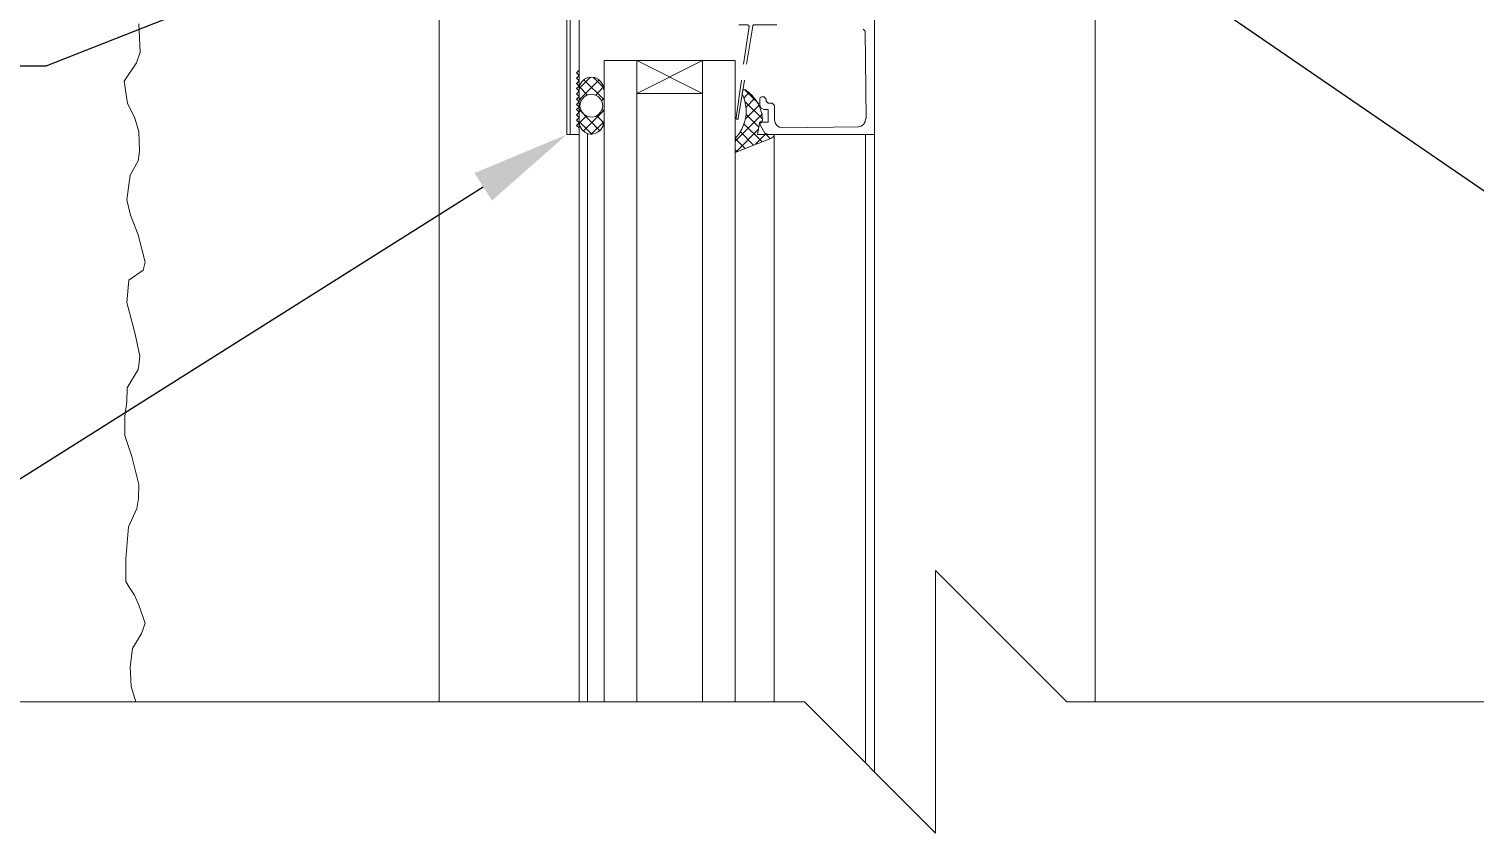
# Model space of a CAD drawing. Header units: millimetres. Extents: x 14 to 201, y 16 to 268.
# Drawn here: x 63.1 to 133, y 75.6 to 114.6 of the extents above; entities that cross this region are included whole.
import ezdxf

# ---------------------------------------------------------------- set-up
doc = ezdxf.new("R2010")
doc.units = ezdxf.units.MM
doc.header["$MEASUREMENT"] = 0
doc.layers.get('0').update_dxf_attribs({"linetype": 'CONTINUOUS'})

msp = doc.modelspace()

# ---------------------------------------------------------------- hatches: boundary and pattern name
at = {"true_color": 0x000007}
msp.add_hatch(color=0, dxfattribs=at).paths.add_polyline_path([(84.624, 107.59), (89.09, 109.453), (85.471, 106.257)])

# ---------------------------------------------------------------- linework, layer by layer
at = {"color": 0, "linetype": 'Continuous', "lineweight": 15, "true_color": 0x656565}
for p, q in [((82.91, 115.02), (82.91, 82)), ((89.683, 82), (89.683, 115.02)), ((114.66, 82), (114.66, 115.02)), ((92.477, 113.03), (92.477, 82)), ((92.477, 111.442), (95.652, 113.03)), ((95.652, 111.442), (92.477, 113.03)), ((95.652, 82), (95.652, 113.03)), ((89.683, 111.675), (90.233, 112.226)), ((89.683, 111.125), (90.657, 112.099)), ((90.89, 111.125), (89.916, 112.099)), ((90.89, 111.696), (90.36, 112.226)), ((89.704, 111.824), (89.683, 111.633)), ((89.683, 110.024), (89.683, 111.633)), ((90.085, 111.358), (89.704, 111.76)), ((90.487, 111.358), (90.868, 111.76)), ((90.868, 111.633), (90.847, 111.824)), ((90.89, 111.633), (90.89, 110.067)), ((97.684, 111.125), (97.578, 111.442)), ((97.663, 111.231), (97.917, 111.506)), ((98.383, 110.934), (97.705, 111.612)), ((89.789, 111.104), (89.683, 111.21)), ((90.699, 109.622), (89.683, 110.659)), ((89.683, 110.553), (89.768, 110.638)), ((89.874, 109.622), (90.89, 110.638)), ((90.784, 111.104), (90.89, 111.21)), ((90.89, 110.575), (90.805, 110.659)), ((98.573, 110.194), (97.726, 111.04)), ((97.726, 110.194), (98.404, 110.871)), ((97.769, 110.786), (98.192, 111.21)), ((89.683, 110.003), (90.022, 110.342)), ((90.318, 109.453), (89.683, 110.088)), ((89.683, 110.024), (89.725, 109.855)), ((90.255, 109.453), (90.89, 110.088)), ((90.89, 110.003), (90.551, 110.342)), ((90.847, 109.876), (90.868, 110.067)), ((97.24, 109.135), (98.552, 110.448)), ((98.531, 109.114), (97.663, 109.961)), ((98.383, 109.813), (97.769, 110.426)), ((98.573, 110.109), (98.446, 110.088)), ((98.446, 110.067), (98.467, 110.067)), ((90.085, 82), (90.085, 109.495)), ((97.24, 109.262), (97.451, 109.516)), ((97.726, 108.775), (97.24, 109.262)), ((97.261, 108.606), (98.361, 109.707)), ((98.129, 108.945), (97.494, 109.58)), ((98.213, 108.987), (98.679, 109.453)), ((98.933, 109.262), (98.742, 109.453)), ((99.123, 109.453), (99.123, 82)), ((99.123, 109.453), (99.123, 109.432)), ((103.547, 109.453), (103.547, 79.036)), ((103.971, 109.453), (103.971, 78.613)), ((97.324, 108.627), (97.24, 108.712))]:
    msp.add_line(p, q, dxfattribs=at)
at = {"color": 0, "linetype": 'Continuous', "lineweight": 15, "true_color": 0x000007}
for p, q in [((103.505, 114.469), (103.42, 114.554)), ((103.568, 110.215), (103.526, 114.469)), ((90.89, 82), (90.89, 113.03)), ((90.89, 113.03), (97.24, 113.03)), ((97.24, 113.03), (97.24, 82)), ((97.282, 110.257), (97.536, 112.077)), ((97.684, 112.077), (97.388, 110.236)), ((98.51, 111.273), (98.637, 111.273)), ((98.721, 111.188), (98.637, 111.273)), ((98.425, 110.85), (98.425, 111.188)), ((98.742, 111.188), (98.742, 111.061)), ((98.742, 111.061), (98.827, 110.977)), ((98.827, 110.977), (99.039, 110.977)), ((99.123, 110.871), (99.039, 110.956)), ((99.145, 110.871), (99.145, 110.172)), ((98.679, 109.495), (98.446, 109.919)), ((98.7, 109.516), (98.764, 109.474)), ((99.526, 109.77), (103.209, 109.834)), ((100.584, 82), (61.891, 82)), ((106.934, 75.65), (100.584, 82)), ((151.977, 82), (113.284, 82))]:
    msp.add_line(p, q, dxfattribs=at)
at = {"color": 0, "linetype": 'Continuous', "lineweight": 25, "true_color": 0x000007}
for points in [[(115.189, 119.274), (145.5, 98.488), (160.972, 98.488)], [(77.999, 118.322), (63.881, 112.755), (50.821, 112.755)], [(85.048, 106.913), (59.542, 90.847), (53.848, 90.847)]]:
    msp.add_lwpolyline(points, dxfattribs=at)
at = {"color": 0, "linetype": 'Continuous', "lineweight": 15, "true_color": 0x000007}
for points in [[(89.683, 116.607), (89.683, 112.564), (89.556, 112.437), (89.683, 112.31), (89.556, 112.183), (89.683, 112.056), (89.556, 111.929), (89.683, 111.802), (89.556, 111.675), (89.683, 111.548), (89.556, 111.421), (89.683, 111.294), (89.556, 111.167), (89.683, 111.04), (89.556, 110.913), (89.683, 110.786), (89.556, 110.659), (89.683, 110.532), (89.556, 110.405), (89.683, 110.278), (89.556, 110.151), (89.683, 110.024), (89.556, 109.897), (89.683, 109.77), (89.683, 109.453), (89.26, 109.453), (89.26, 115.02)], [(89.09, 115.02), (89.09, 109.453), (89.683, 109.453)], [(97.642, 112.861), (97.917, 114.681), (97.896, 114.702), (97.896, 114.723), (97.854, 114.766), (97.409, 114.766)], [(99.251, 114.766), (98.129, 114.766), (98.086, 114.723), (98.086, 114.702), (97.79, 112.861)], [(103.484, 115.316), (103.42, 115.02), (103.971, 115.02), (103.971, 109.453), (98.764, 109.453)], [(98.51, 111.273), (98.446, 111.252), (98.425, 111.188)], [(98.446, 110.85), (98.488, 110.723), (98.615, 110.659)], [(98.51, 110.046), (98.827, 110.046), (98.827, 110.659), (98.615, 110.659)], [(97.282, 110.257), (97.282, 110.215), (97.303, 110.215), (97.303, 110.194), (97.388, 110.194), (97.388, 110.236)], [(98.51, 110.046), (98.446, 110.003), (98.446, 109.919)], [(99.145, 110.172), (99.166, 110.024), (99.251, 109.897), (99.378, 109.813), (99.526, 109.791)], [(103.188, 109.834), (103.336, 109.855), (103.442, 109.94), (103.526, 110.067), (103.547, 110.215)], [(106.934, 75.65), (106.934, 88.35), (113.284, 82)]]:
    msp.add_lwpolyline(points, dxfattribs=at)
at = {"color": 0, "linetype": 'Continuous', "lineweight": 15, "true_color": 0x656565}
for points in [[(68.241, 82), (68.009, 82.741), (67.966, 83.693), (68.072, 84.582), (68.517, 85.302), (68.686, 85.81), (68.39, 86.678), (68.178, 87.164), (67.924, 87.545), (67.755, 87.821), (67.755, 88.921), (67.882, 90.466), (68.284, 91.355), (68.368, 91.842), (68.39, 92.52), (68.051, 93.874), (67.712, 94.89), (67.712, 95.822), (67.797, 96.499), (67.818, 97.197), (68.347, 98.086), (68.39, 98.298), (68.432, 98.721), (68.199, 99.801), (68.072, 100.288), (67.797, 101.325), (67.903, 102.404), (68.601, 102.891), (68.686, 103.272), (68.347, 104.606), (67.987, 105.558), (67.797, 106.299), (67.966, 107.484), (68.347, 108.183), (68.411, 108.627), (68.39, 109.601), (68.178, 110.3), (67.839, 110.956), (67.67, 112.035), (68.263, 112.924), (68.453, 113.432), (68.39, 114.808)], [(97.578, 111.442), (97.6, 111.612), (97.769, 111.612)], [(98.552, 110.109), (98.531, 110.448), (98.425, 110.786), (98.256, 111.104), (98.044, 111.358), (97.769, 111.591)], [(89.747, 111.019), (89.725, 110.85), (89.747, 110.681)], [(90.826, 110.85), (90.805, 111.019), (90.72, 111.167)], [(90.72, 110.532), (90.805, 110.681), (90.826, 110.85)], [(98.425, 110.067), (98.319, 109.453), (99.123, 109.453)], [(98.996, 109.283), (97.24, 108.585), (97.24, 109.262)], [(98.996, 109.283), (99.081, 109.347), (99.123, 109.432)]]:
    msp.add_lwpolyline(points, dxfattribs=at)
at = {"color": 0, "linetype": 'Continuous', "lineweight": 15, "true_color": 0x000007}
msp.add_lwpolyline([(95.652, 113.03), (92.477, 113.03), (92.477, 111.442), (95.652, 111.442)], close=True, dxfattribs=at)
at = {"color": 0, "linetype": 'Continuous', "lineweight": 15, "true_color": 0x656565}
for points in [[(90.847, 111.824), (90.617, 112.367), (89.935, 112.367), (89.704, 111.824)], [(90.72, 111.167), (90.432, 111.551), (89.924, 111.446), (89.747, 111.019)], [(89.747, 110.681), (89.924, 110.254), (90.432, 110.149), (90.72, 110.532)], [(97.451, 109.516), (97.755, 110.079), (97.855, 110.498), (97.684, 111.125)], [(89.725, 109.855), (89.938, 109.319), (90.639, 109.377), (90.847, 109.876)]]:
    msp.add_open_spline(points, degree=3, dxfattribs=at)

doc.saveas('drawing.dxf')
